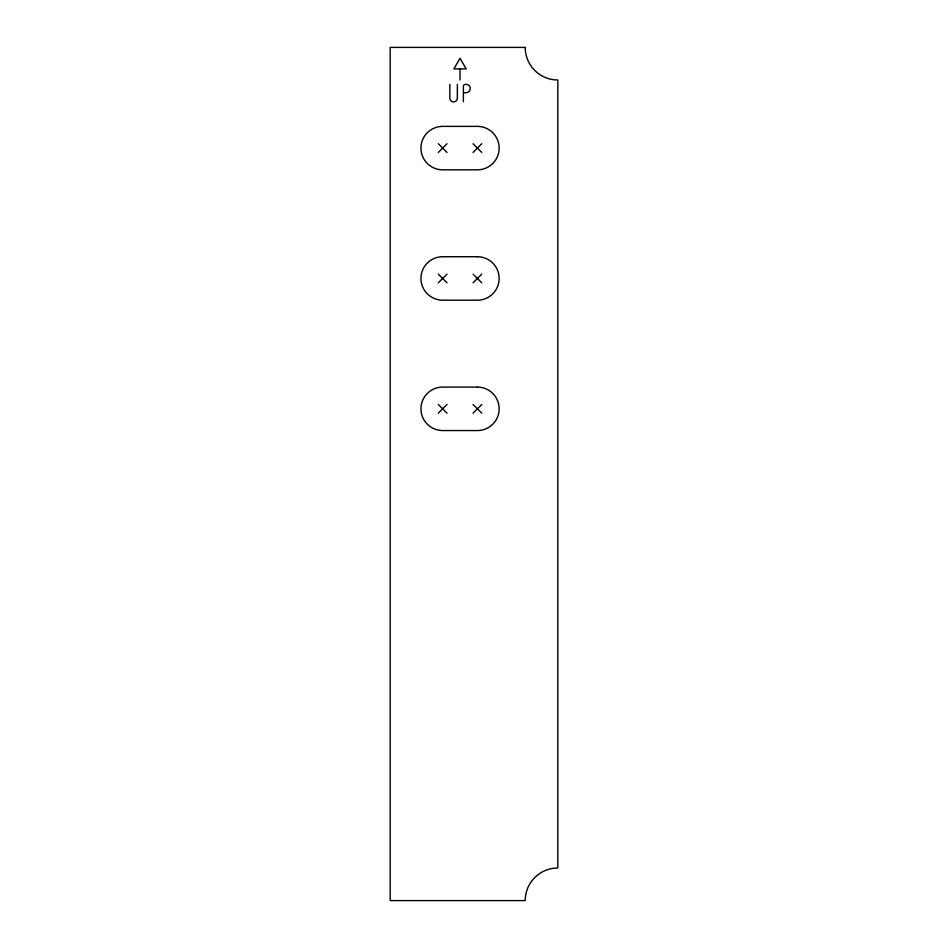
<?xml version="1.0" encoding="UTF-8"?>
<svg xmlns="http://www.w3.org/2000/svg" width="948" height="948" viewBox="0 0 948 948"><rect width="100%" height="100%" fill="white"/><g stroke="black" fill="none" stroke-linecap="round" stroke-linejoin="round"><path stroke-width="1.42" d="M438.32 152.45L447.006 143.752M473.076 152.45L481.762 143.752M438.32 282.812L447.006 274.114M473.076 282.812L481.762 274.114M438.32 413.162L447.006 404.476M473.076 413.162L481.762 404.476M459.602 68.92L453.891 68.92L460.041 58.266L466.191 68.92L460.041 68.92L460.041 79.987M463.821 92.714L466.061 92.714A4.183 4.183 0 0 0 470.244 88.52A4.183 4.183 0 0 0 466.061 84.336L465.421 84.336A2.038 2.038 0 0 0 463.382 86.375L463.382 101.72M473.076 143.752L481.762 152.45M438.32 143.752L447.006 152.45M473.076 274.114L481.762 282.812M438.32 274.114L447.006 282.812M473.076 404.476L481.762 413.162M438.32 404.476L447.006 413.162M457.351 84.336L457.351 98.142A3.756 3.756 0 0 1 453.594 101.91A3.756 3.756 0 0 1 449.838 98.142L449.838 84.336M525.216 47.4L390.185 47.4L390.185 900.6L525.216 900.6A32.587 32.587 0 0 1 557.815 868.013L557.815 79.987A32.587 32.587 0 0 1 525.216 47.4M477.425 126.38L442.657 126.38A21.721 21.721 0 0 0 420.936 148.101A21.721 21.721 0 0 0 442.657 169.834L477.425 169.834A21.721 21.721 0 0 0 499.146 148.101A21.721 21.721 0 0 0 477.425 126.38M477.425 256.73L442.657 256.73A21.721 21.721 0 0 0 420.936 278.463A21.721 21.721 0 0 0 442.657 300.184L477.425 300.184A21.721 21.721 0 0 0 499.146 278.463A21.721 21.721 0 0 0 477.425 256.73M477.425 387.092L442.657 387.092A21.721 21.721 0 0 0 420.936 408.825A21.721 21.721 0 0 0 442.657 430.546L477.425 430.546A21.721 21.721 0 0 0 499.146 408.825A21.721 21.721 0 0 0 477.425 387.092"/></g></svg>
